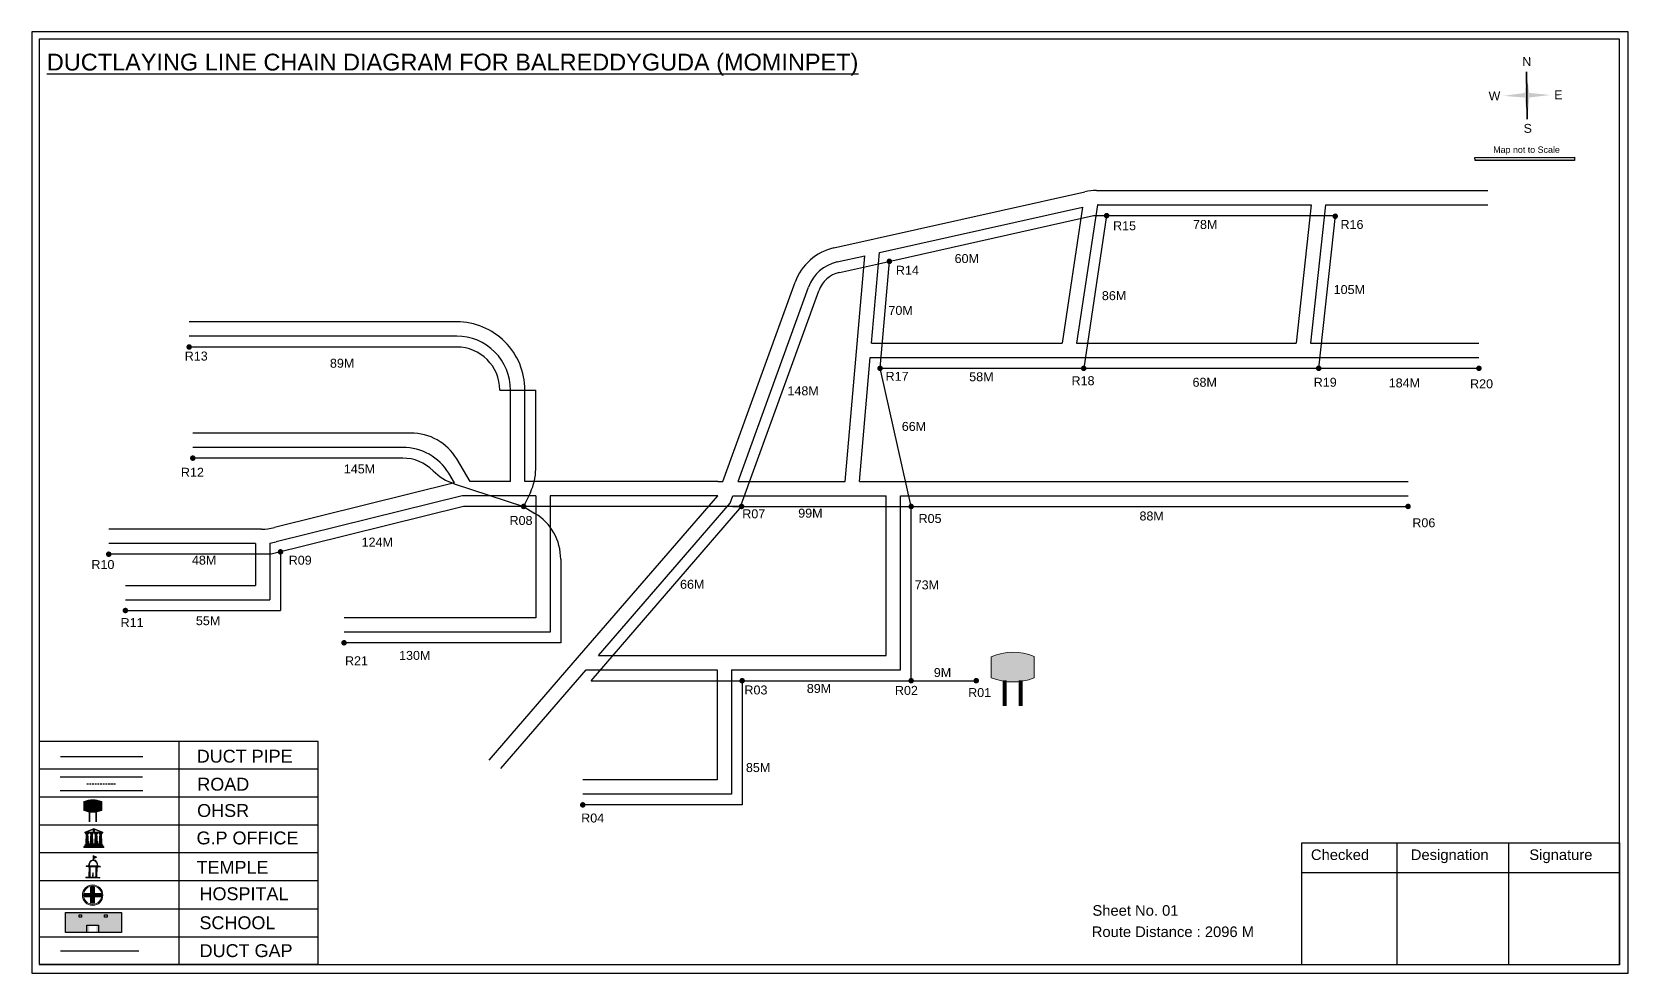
# Model space of a CAD drawing. Header units: inches. Extents: x 425 to 5168, y 343 to 1601.
# Drawn here: x 2078 to 2968, y 1076 to 1601 of the extents above; entities that cross this region are included whole.
import ezdxf

# ---------------------------------------------------------------- set-up
doc = ezdxf.new("R2010")
doc.units = ezdxf.units.IN
doc.header["$MEASUREMENT"] = 0
doc.linetypes.add('DASHEDX2', pattern=[1.5, 1, -0.5])
for name, color, linetype in [('LANDMARK', 7, 'Continuous'), ('OHT', 7, 'Continuous'), ('pipe', 5, 'Continuous')]:
    doc.layers.add(name, color=color, linetype=linetype)
doc.styles.get("Standard").update_dxf_attribs({"font": 'arial.ttf'})

# ---------------------------------------------------------------- blocks, each defined once
blk = doc.blocks.new('OHT')
at = {"linetype": 'Continuous', "lineweight": 0, "true_color": 0x0ffffc}
blk.add_hatch(color=4, dxfattribs=at).paths.add_polyline_path([(0.012, 1), (0, 1, 0.101323), (-0.4, 0.916), (-0.4, 0.525, 0.194075), (0.399, 0.521), (0.399, 0.921, 0.097877)])
at = {"color": 4, "linetype": 'Continuous', "lineweight": 0, "true_color": 0x0ffffc, "flags": 128}
for points in [[(-0.4, 0.525), (-0.4, 0.916)], [(0.399, 0.521), (0.399, 0.921)]]:
    blk.add_lwpolyline(points, dxfattribs=at)
at = {"color": 4, "linetype": 'Continuous', "lineweight": 0, "true_color": 0x0ffffc, "const_width": 0.075, "flags": 128}
for points in [[(-0.15, 0), (-0.15, 0.475)], [(0.15, 0), (0.15, 0.473)]]:
    blk.add_lwpolyline(points, dxfattribs=at)
at = {"color": 4, "linetype": 'Continuous', "lineweight": 0, "true_color": 0x0ffffc}
for centre, radius, start, end in [((0.006, -0.019), 1.019, 67.3109, 113.4711), ((0.004, 1.513), 1.068, 247.7682, 291.7007)]:
    blk.add_arc(centre, radius, start, end, dxfattribs=at)
blk = doc.blocks.new('Government_Office')
at = {"linetype": 'Continuous', "lineweight": 0, "true_color": 0xff0000}
h = blk.add_hatch(color=1, dxfattribs=at)
h.paths.add_polyline_path([(0.44, 0.72), (0.45, 0.75), (0, 0.93), (-0.45, 0.75), (-0.44, 0.72)])
h.paths.add_polyline_path([(0.355, 0.75), (-0.355, 0.75), (0, 0.9)], flags=16)
h.paths.add_polyline_path([(0, 0.778, -1), (0, 0.872, -1)], flags=0)
h = blk.add_hatch(color=1, dxfattribs=at)
edge = h.paths.add_edge_path()
edge.add_arc((0, 0.825), 0.0467, 90, 270)
edge.add_arc((0, 0.825), 0.0467, 270, 450)
for points in [[(-0.5, 0.05), (0.5, 0.05), (0.5, 0), (-0.5, 0)], [(-0.45, 0.075), (-0.45, 0.12), (0.45, 0.12), (0.45, 0.075)], [(-0.4, 0.14), (-0.4, 0.18), (0.4, 0.18), (0.4, 0.14)]]:
    blk.add_hatch(color=1, dxfattribs=at).paths.add_polyline_path(points)
h = blk.add_hatch(color=1, dxfattribs=at)
edge = h.paths.add_edge_path()
edge.add_line((-0.27, 0.195), (-0.295, 0.675))
edge.add_line((-0.295, 0.675), (-0.29, 0.675))
edge.add_arc((-0.278, 0.688), 0.0176, 225.30401, 441.56588)
edge.add_line((-0.275, 0.705), (-0.395, 0.705))
edge.add_arc((-0.392, 0.688), 0.0176, 98.43412, 314.69599)
edge.add_line((-0.38, 0.675), (-0.375, 0.675))
edge.add_line((-0.375, 0.675), (-0.4, 0.195))
edge.add_line((-0.4, 0.195), (-0.27, 0.195))
h = blk.add_hatch(color=1, dxfattribs=at)
edge = h.paths.add_edge_path()
edge.add_line((-0.047, 0.195), (-0.072, 0.675))
edge.add_line((-0.072, 0.675), (-0.067, 0.675))
edge.add_arc((-0.054, 0.688), 0.0176, 225.30401, 441.56588)
edge.add_line((-0.052, 0.705), (-0.172, 0.705))
edge.add_arc((-0.169, 0.688), 0.0176, 98.43412, 314.69599)
edge.add_line((-0.157, 0.675), (-0.152, 0.675))
edge.add_line((-0.152, 0.675), (-0.177, 0.195))
edge.add_line((-0.177, 0.195), (-0.047, 0.195))
h = blk.add_hatch(color=1, dxfattribs=at)
edge = h.paths.add_edge_path()
edge.add_line((0.177, 0.195), (0.152, 0.675))
edge.add_line((0.152, 0.675), (0.157, 0.675))
edge.add_arc((0.169, 0.688), 0.0176, 225.30401, 441.56588)
edge.add_line((0.172, 0.705), (0.052, 0.705))
edge.add_arc((0.054, 0.688), 0.0176, 98.43412, 314.69599)
edge.add_line((0.067, 0.675), (0.072, 0.675))
edge.add_line((0.072, 0.675), (0.047, 0.195))
edge.add_line((0.047, 0.195), (0.177, 0.195))
h = blk.add_hatch(color=1, dxfattribs=at)
edge = h.paths.add_edge_path()
edge.add_line((0.4, 0.195), (0.375, 0.675))
edge.add_line((0.375, 0.675), (0.38, 0.675))
edge.add_arc((0.392, 0.688), 0.0176, 225.30401, 441.56588)
edge.add_line((0.395, 0.705), (0.275, 0.705))
edge.add_arc((0.278, 0.688), 0.0176, 98.43412, 314.69599)
edge.add_line((0.29, 0.675), (0.295, 0.675))
edge.add_line((0.295, 0.675), (0.27, 0.195))
edge.add_line((0.27, 0.195), (0.4, 0.195))
at = {"color": 1, "linetype": 'Continuous', "lineweight": 0, "true_color": 0xff0000, "flags": 128}
for points in [[(-0.45, 0.75), (-0.44, 0.72), (0.44, 0.72), (0.45, 0.75), (0, 0.93)], [(-0.355, 0.75), (0.355, 0.75), (0, 0.9)], [(-0.5, 0.05), (0.5, 0.05), (0.5, 0), (-0.5, 0)], [(-0.45, 0.075), (-0.45, 0.12), (0.45, 0.12), (0.45, 0.075)], [(-0.4, 0.14), (-0.4, 0.18), (0.4, 0.18), (0.4, 0.14)]]:
    blk.add_lwpolyline(points, close=True, dxfattribs=at)
for points in [[(0, 0.872, 1), (0, 0.778, 1)], [(-0.27, 0.195), (-0.295, 0.675), (-0.29, 0.675, 1.379694), (-0.275, 0.705), (-0.395, 0.705, 1.379694), (-0.38, 0.675), (-0.375, 0.675), (-0.4, 0.195)], [(-0.047, 0.195), (-0.072, 0.675), (-0.067, 0.675, 1.379694), (-0.052, 0.705), (-0.172, 0.705, 1.379694), (-0.157, 0.675), (-0.152, 0.675), (-0.177, 0.195)], [(0.177, 0.195), (0.152, 0.675), (0.157, 0.675, 1.379694), (0.172, 0.705), (0.052, 0.705, 1.379694), (0.067, 0.675), (0.072, 0.675), (0.047, 0.195)], [(0.4, 0.195), (0.375, 0.675), (0.38, 0.675, 1.379694), (0.395, 0.705), (0.275, 0.705, 1.379694), (0.29, 0.675), (0.295, 0.675), (0.27, 0.195)]]:
    blk.add_lwpolyline(points, format="xyb", close=True, dxfattribs=at)
blk = doc.blocks.new('Temple')
at = {"linetype": 'Continuous', "lineweight": 0, "true_color": 0xff0000}
h = blk.add_hatch(color=1, dxfattribs=at)
edge = h.paths.add_edge_path()
edge.add_line((0.175, 0.49), (0.225, 0.49))
edge.add_line((0.225, 0.49), (0.225, 0.497))
edge.add_line((0.225, 0.497), (0.307, 0.497))
edge.add_line((0.307, 0.497), (0.307, 0.533))
edge.add_line((0.307, 0.533), (0.257, 0.533))
edge.add_line((0.257, 0.533), (0.257, 0.54))
edge.add_line((0.257, 0.54), (0.2, 0.54))
edge.add_spline(control_points=[(0.2, 0.54), (0.2, 0.589), (0.19, 0.638), (0.142, 0.743), (0.092, 0.79), (0.027, 0.805), (0.02, 0.806), (0.012, 0.806)], knot_values=[4.712389, 4.712389, 4.712389, 4.712389, 5.278166, 5.278166, 6.117402, 6.117402, 6.223801, 6.223801, 6.223801, 6.223801], degree=3, periodic=0)
edge.add_line((0.012, 0.806), (0.012, 0.79))
edge.add_line((0.012, 0.79), (-0.012, 0.79))
edge.add_line((-0.012, 0.79), (-0.012, 0.806))
edge.add_spline(control_points=[(-0.012, 0.806), (-0.055, 0.802), (-0.096, 0.781), (-0.171, 0.699), (-0.197, 0.628), (-0.2, 0.55), (-0.2, 0.545), (-0.2, 0.54)], knot_values=[6.343965, 6.343965, 6.343965, 6.343965, 6.956638, 6.956638, 7.795874, 7.795874, 7.853982, 7.853982, 7.853982, 7.853982], degree=3, periodic=0)
edge.add_line((-0.2, 0.54), (-0.257, 0.54))
edge.add_line((-0.257, 0.54), (-0.257, 0.533))
edge.add_line((-0.257, 0.533), (-0.307, 0.533))
edge.add_line((-0.307, 0.533), (-0.307, 0.497))
edge.add_line((-0.307, 0.497), (-0.225, 0.497))
edge.add_line((-0.225, 0.497), (-0.225, 0.49))
edge.add_line((-0.225, 0.49), (-0.175, 0.49))
edge.add_line((-0.175, 0.49), (-0.175, 0.07))
edge.add_arc((-0.205, 0.07), 0.03, -90, 0, ccw=False)
edge.add_line((-0.205, 0.04), (-0.257, 0.04))
edge.add_line((-0.257, 0.04), (-0.257, 0.033))
edge.add_line((-0.257, 0.033), (-0.307, 0.033))
edge.add_line((-0.307, 0.033), (-0.307, 0))
edge.add_line((-0.307, 0), (0.307, 0))
edge.add_line((0.307, 0), (0.307, 0.033))
edge.add_line((0.307, 0.033), (0.257, 0.033))
edge.add_line((0.257, 0.033), (0.257, 0.04))
edge.add_line((0.257, 0.04), (0.205, 0.04))
edge.add_arc((0.205, 0.07), 0.03, 180, 270, ccw=False)
edge.add_line((0.175, 0.07), (0.175, 0.49))
h.paths.add_polyline_path([(0.125, 0.07, -0.414214), (0.095, 0.04), (0.05, 0.04), (0.05, 0.033), (-0.05, 0.033), (-0.05, 0.04), (-0.095, 0.04, -0.414214), (-0.125, 0.07), (-0.125, 0.497), (0.125, 0.497)], flags=16)
edge = h.paths.add_edge_path(flags=16)
edge.add_ellipse((0, 0.54), major_axis=(0, 0.242), ratio=0.722808, start_angle=270, end_angle=450, ccw=False)
edge.add_line((0.175, 0.54), (-0.175, 0.54))
h.paths.add_polyline_path([(0.012, 0.23), (0.012, 0.07), (-0.012, 0.07), (-0.012, 0.23)], flags=0)
h = blk.add_hatch(color=1, dxfattribs=at)
edge = h.paths.add_edge_path()
edge.add_line((0.012, 0.857), (0, 0.85))
edge.add_line((0, 0.85), (-0.003, 0.925))
edge.add_line((-0.003, 0.925), (-0.012, 0.925))
edge.add_line((-0.012, 0.925), (-0.012, 0.806))
edge.add_spline(control_points=[(-0.012, 0.806), (-0.004, 0.807), (0.004, 0.807), (0.012, 0.806)], knot_values=[6.223801, 6.223801, 6.223801, 6.223801, 6.343965, 6.343965, 6.343965, 6.343965], degree=3, periodic=0)
edge.add_line((0.012, 0.806), (0.012, 0.857))
h = blk.add_hatch(color=1, dxfattribs=at)
edge = h.paths.add_edge_path()
edge.add_line((0.012, 0.79), (0.012, 0.806))
edge.add_spline(control_points=[(0.012, 0.806), (0.004, 0.807), (-0.004, 0.807), (-0.012, 0.806)], knot_values=[6.223801, 6.223801, 6.223801, 6.223801, 6.343965, 6.343965, 6.343965, 6.343965], degree=3, periodic=0)
edge.add_line((-0.012, 0.806), (-0.012, 0.79))
edge.add_line((-0.012, 0.79), (0.012, 0.79))
at = {"linetype": 'Continuous', "lineweight": 0, "true_color": 0xe66000}
blk.add_hatch(color=32, dxfattribs=at).paths.add_polyline_path([(-0.006, 1), (0.147, 0.931), (0, 0.85)])
at = {"color": 1, "linetype": 'Continuous', "lineweight": 0, "true_color": 0xff0000, "flags": 128}
for points in [[(0.012, 0.925), (-0.012, 0.925), (-0.012, 0.79), (0.012, 0.79)], [(0.012, 0.23), (-0.012, 0.23), (-0.012, 0.07), (0.012, 0.07)]]:
    blk.add_lwpolyline(points, close=True, dxfattribs=at)
at = {"color": 32, "linetype": 'Continuous', "lineweight": 0, "true_color": 0xe66000, "flags": 128}
blk.add_lwpolyline([(-0.006, 1), (0.147, 0.931), (0, 0.85), (-0.006, 1)], dxfattribs=at)
at = {"color": 1, "linetype": 'Continuous', "lineweight": 0, "true_color": 0xff0000, "flags": 128}
blk.add_lwpolyline([(0.2, 0.54), (0.257, 0.54), (0.257, 0.533), (0.307, 0.533), (0.307, 0.497), (0.225, 0.497), (0.225, 0.49), (0.175, 0.49), (0.175, 0.07, 0.414214), (0.205, 0.04), (0.257, 0.04), (0.257, 0.033), (0.307, 0.033), (0.307, 0), (-0.307, 0), (-0.307, 0.033), (-0.257, 0.033), (-0.257, 0.04), (-0.205, 0.04, 0.414214), (-0.175, 0.07), (-0.175, 0.49), (-0.225, 0.49), (-0.225, 0.497), (-0.307, 0.497), (-0.307, 0.533), (-0.257, 0.533), (-0.257, 0.54), (-0.2, 0.54)], format="xyb", dxfattribs=at)
blk.add_lwpolyline([(-0.175, 0.54), (0.175, 0.54)], dxfattribs=at)
blk.add_lwpolyline([(0.125, 0.497), (0.125, 0.07, -0.414214), (0.095, 0.04), (0.05, 0.04), (0.05, 0.033), (-0.05, 0.033), (-0.05, 0.04), (-0.095, 0.04, -0.414214), (-0.125, 0.07), (-0.125, 0.497)], format="xyb", close=True, dxfattribs=at)
at = {"color": 1, "linetype": 'Continuous', "lineweight": 0, "true_color": 0xff0000}
blk.add_ellipse((0, 0.54), major_axis=(0, 0.242), ratio=0.722808, start_param=4.712389, end_param=7.853982, dxfattribs=at)
blk.add_open_spline([(0.2, 0.54), (0.2, 0.589), (0.19, 0.638), (0.142, 0.743), (0.092, 0.79), (-0.023, 0.816), (-0.085, 0.794), (-0.171, 0.699), (-0.197, 0.628), (-0.2, 0.55), (-0.2, 0.545), (-0.2, 0.54)], degree=3, knots=[4.712389, 4.712389, 4.712389, 4.712389, 5.278166, 5.278166, 6.117402, 6.117402, 6.956638, 6.956638, 7.795874, 7.795874, 7.853982, 7.853982, 7.853982, 7.853982], dxfattribs=at)
blk = doc.blocks.new('*U6')
at = {"color": 0, "linetype": 'DASHEDX2', "transparency": 16777216}
blk.add_line((-8.22, 0), (8.01, 0), dxfattribs=at)
blk = doc.blocks.new('Hospital')
at = {"linetype": 'Continuous', "lineweight": 0, "true_color": 0x000000}
h = blk.add_hatch(color=18, dxfattribs=at)
h.paths.add_polyline_path([(-0.5, 0, 1), (0.5, 0, 1)])
h.paths.add_polyline_path([(0.446, 0, -1), (-0.446, 0, -1)], flags=16)
at = {"linetype": 'Continuous', "true_color": 0xff0000}
blk.add_hatch(color=1, dxfattribs=at).paths.add_polyline_path([(-0.394, 0.08), (-0.08, 0.08), (-0.08, 0.394), (0.08, 0.394), (0.08, 0.08), (0.394, 0.08), (0.394, -0.08), (0.08, -0.08), (0.08, -0.394), (-0.08, -0.394), (-0.08, -0.08), (-0.394, -0.08)])
at = {"color": 1, "linetype": 'Continuous', "true_color": 0xff0000, "flags": 128}
blk.add_lwpolyline([(-0.394, 0.08), (-0.08, 0.08), (-0.08, 0.394), (0.08, 0.394), (0.08, 0.08), (0.394, 0.08), (0.394, -0.08), (0.08, -0.08), (0.08, -0.394), (-0.08, -0.394), (-0.08, -0.08), (-0.394, -0.08)], close=True, dxfattribs=at)
at = {"color": 18, "linetype": 'Continuous', "lineweight": 0, "true_color": 0x000000}
for radius in [0.5, 0.446]:
    blk.add_circle((0, 0), radius, dxfattribs=at)

msp = doc.modelspace()

# ---------------------------------------------------------------- hatches: boundary and pattern name
at = {"true_color": 0x0093dd}
h = msp.add_hatch(color=142, dxfattribs=at)
h.dxf.hatch_style = 1
h.paths.add_polyline_path([(2882.52, 1530.89), (2882.53, 1529.05), (2938.03, 1529.18), (2938.03, 1531.02)])
at = {"ltscale": 0.5}
h = msp.add_hatch(color=5, dxfattribs=at)
h.dxf.hatch_style = 1
h.paths.add_polyline_path([(2678.66, 1498.4, 1), (2675.54, 1498.4, 1)])
h = msp.add_hatch(color=5, dxfattribs=at)
h.dxf.hatch_style = 1
h.paths.add_polyline_path([(2806.12, 1498.06, 1), (2803, 1498.06, 1)])
h = msp.add_hatch(color=5, dxfattribs=at)
h.dxf.hatch_style = 1
h.paths.add_polyline_path([(2557.5, 1472.96, 1), (2554.39, 1472.96, 1)])
h = msp.add_hatch(color=5, dxfattribs=at)
h.dxf.hatch_style = 1
h.paths.add_polyline_path([(2167, 1425.19, 1), (2163.88, 1425.19, 1)])
h = msp.add_hatch(color=5, dxfattribs=at)
h.dxf.hatch_style = 1
h.paths.add_polyline_path([(2552.31, 1413.31, 1), (2549.19, 1413.31, 1)])
h = msp.add_hatch(color=5, dxfattribs=at)
h.dxf.hatch_style = 1
h.paths.add_polyline_path([(2665.89, 1413.31, 1), (2662.77, 1413.31, 1)])
h = msp.add_hatch(color=5, dxfattribs=at)
h.dxf.hatch_style = 1
h.paths.add_polyline_path([(2796.9, 1413.31, 1), (2793.79, 1413.31, 1)])
h = msp.add_hatch(color=5, dxfattribs=at)
h.dxf.hatch_style = 1
h.paths.add_polyline_path([(2886.27, 1413.31, 1), (2883.16, 1413.31, 1)])
h = msp.add_hatch(color=5, dxfattribs=at)
h.dxf.hatch_style = 1
h.paths.add_polyline_path([(2169.03, 1363.26, 1), (2165.91, 1363.26, 1)])
h = msp.add_hatch(color=5, dxfattribs=at)
h.dxf.hatch_style = 1
h.paths.add_polyline_path([(2353.54, 1336.32, 1), (2350.42, 1336.32, 1)])
h = msp.add_hatch(color=5, dxfattribs=at)
h.dxf.hatch_style = 1
h.paths.add_polyline_path([(2475.07, 1336.32, 1), (2471.95, 1336.32, 1)])
h = msp.add_hatch(color=5, dxfattribs=at)
h.dxf.hatch_style = 1
h.paths.add_polyline_path([(2569.64, 1336.32, 1), (2566.53, 1336.32, 1)])
h = msp.add_hatch(color=5, dxfattribs=at)
h.dxf.hatch_style = 1
h.paths.add_polyline_path([(2846.74, 1336.32, 1), (2843.63, 1336.32, 1)])
h = msp.add_hatch(color=5, dxfattribs=at)
h.dxf.hatch_style = 1
h.paths.add_polyline_path([(2122.15, 1309.69, 1), (2119.03, 1309.69, 1)])
h = msp.add_hatch(color=5, dxfattribs=at)
h.dxf.hatch_style = 1
h.paths.add_polyline_path([(2217.94, 1311, 1), (2214.82, 1311, 1)])
h = msp.add_hatch(color=5, dxfattribs=at)
h.dxf.hatch_style = 1
h.paths.add_polyline_path([(2131.42, 1278.33, 1), (2128.31, 1278.33, 1)])
h = msp.add_hatch(color=5, dxfattribs=at)
h.dxf.hatch_style = 1
h.paths.add_polyline_path([(2253.36, 1260.34, 1), (2250.24, 1260.34, 1)])
h = msp.add_hatch(color=5, dxfattribs=at)
h.dxf.hatch_style = 1
h.paths.add_polyline_path([(2475.39, 1239.21, 1), (2472.27, 1239.21, 1)])
h = msp.add_hatch(color=5, dxfattribs=at)
h.dxf.hatch_style = 1
h.paths.add_polyline_path([(2569.64, 1239.21, 1), (2566.53, 1239.21, 1)])
h = msp.add_hatch(color=5, dxfattribs=at)
h.dxf.hatch_style = 1
h.paths.add_polyline_path([(2605.93, 1239.21, 1), (2602.82, 1239.21, 1)])
h = msp.add_hatch(color=5, dxfattribs=at)
h.dxf.hatch_style = 1
h.paths.add_polyline_path([(2386.5, 1170.01, 1), (2383.38, 1170.01, 1)])
at = {"true_color": 0xc8c92d}
h = msp.add_hatch(color=52, dxfattribs=at)
h.dxf.hatch_style = 1
h.paths.add_polyline_path([(2102.71, 1109.96), (2096.55, 1109.96), (2096.55, 1098.87), (2102.71, 1098.87)])
h.paths.add_polyline_path([(2127.56, 1109.96), (2121.4, 1109.96), (2121.4, 1098.87), (2127.56, 1098.87)])
at = {"true_color": 0x293189}
h = msp.add_hatch(color=177, dxfattribs=at)
h.dxf.hatch_style = 1
h.paths.add_polyline_path([(2121.4, 1109.96), (2102.71, 1109.96), (2102.71, 1098.87), (2109.72, 1098.87), (2109.72, 1102.51), (2113.58, 1102.51), (2113.58, 1098.87), (2121.4, 1098.87)])
h.paths.add_polyline_path([(2105.38, 1107.49), (2104.01, 1107.49), (2104.01, 1108.76), (2105.38, 1108.76)], flags=16)
h.paths.add_polyline_path([(2118.26, 1107.49), (2118.26, 1108.76), (2119.63, 1108.76), (2119.63, 1107.49)], flags=16)

# ---------------------------------------------------------------- linework, layer by layer
for p, q in [((2911.69, 1552.24), (2911.23, 1578.54)), ((2911.23, 1578.54), (2911.69, 1552.24)), ((2911.69, 1552.24), (2911.23, 1578.54)), ((2911.46, 1565.37), (2911.69, 1552.24)), ((2525.02, 1480.39), (2664.94, 1511.68)), ((2671.94, 1504.4), (2660.36, 1427.31)), ((2671.49, 1512.4), (2889.72, 1512.4)), ((2672.37, 1504.4), (2791.1, 1504.4)), ((2791.1, 1504.4), (2782.77, 1427.31)), ((2799.14, 1504.4), (2790.82, 1427.31)), ((2799.14, 1504.4), (2889.72, 1504.4)), ((2550.35, 1477.86), (2663.67, 1503.19)), ((2663.67, 1503.19), (2652.27, 1427.31)), ((2545.95, 1427.31), (2550.35, 1477.86)), ((2526.77, 1472.58), (2542.16, 1476.03)), ((2531.21, 1350.32), (2542.16, 1476.03)), ((2463.1, 1350.32), (2503.37, 1461.34)), ((2471.61, 1350.32), (2510.89, 1458.62)), ((2545.95, 1427.31), (2652.27, 1427.31)), ((2660.36, 1427.31), (2782.77, 1427.31)), ((2790.82, 1427.31), (2884.72, 1427.31)), ((2539.24, 1350.32), (2545.25, 1419.31)), ((2545.25, 1419.31), (2884.72, 1419.31)), ((2344.68, 1350.32), (2344.68, 1401.19)), ((2352.68, 1350.32), (2352.68, 1401.19)), ((2289.02, 1377.26), (2167.47, 1377.26)), ((2284.52, 1369.26), (2167.47, 1369.26)), ((2322.24, 1350.32), (2314.69, 1362.8)), ((2313.39, 1349.49), (2310.18, 1354.8)), ((2313.39, 1349.49), (2212.96, 1324.57)), ((2344.68, 1350.32), (2322.24, 1350.32)), ((2358.68, 1350.32), (2352.68, 1350.32)), ((2460.19, 1350.32), (2358.68, 1350.32)), ((2460.19, 1350.32), (2463.1, 1350.32)), ((2471.61, 1350.32), (2531.21, 1350.32)), ((2539.24, 1350.32), (2845.19, 1350.32)), ((2317.73, 1342.32), (2213.93, 1316.57)), ((2358.68, 1342.32), (2317.73, 1342.32)), ((2358.68, 1342.32), (2358.68, 1274.34)), ((2460.19, 1342.32), (2366.68, 1342.32)), ((2366.68, 1342.32), (2366.68, 1266.34)), ((2383.17, 1253.21), (2460.19, 1342.32)), ((2393.74, 1253.21), (2467.21, 1338.21)), ((2467.21, 1338.21), (2468.7, 1342.32)), ((2468.7, 1342.32), (2554.08, 1342.32)), ((2554.08, 1253.21), (2554.08, 1342.32)), ((2562.08, 1342.32), (2845.19, 1342.32)), ((2562.08, 1245.21), (2562.08, 1342.32)), ((2205.73, 1323.69), (2120.59, 1323.69)), ((2202.38, 1315.69), (2120.59, 1315.69)), ((2202.38, 1315.69), (2202.38, 1292.33)), ((2210.38, 1315.92), (2210.38, 1284.33)), ((2129.86, 1292.33), (2202.38, 1292.33)), ((2129.86, 1284.33), (2210.38, 1284.33)), ((2358.68, 1274.34), (2251.8, 1274.34)), ((2366.68, 1266.34), (2251.8, 1266.34)), ((2332.76, 1194.88), (2383.17, 1253.21)), ((2393.74, 1253.21), (2554.08, 1253.21)), ((2339.32, 1190.24), (2386.83, 1245.21)), ((2386.83, 1245.21), (2459.83, 1245.21)), ((2459.83, 1245.21), (2459.83, 1184.01)), ((2467.83, 1245.21), (2562.08, 1245.21)), ((2467.83, 1245.21), (2467.83, 1176.01)), ((2081.87, 1205.4), (2081.87, 1082.18)), ((2159.63, 1205.4), (2159.63, 1080.97)), ((2237.4, 1189.85), (2081.87, 1189.85)), ((2093.52, 1185.55), (2139.41, 1185.55)), ((2459.83, 1184.01), (2384.94, 1184.01)), ((2093.52, 1178.03), (2139.64, 1178.03)), ((2467.83, 1176.01), (2384.94, 1176.01)), ((2237.4, 1174.29), (2081.87, 1174.29)), ((2237.4, 1158.74), (2081.87, 1158.74)), ((2237.4, 1143.19), (2081.87, 1143.19)), ((2237.4, 1127.63), (2081.87, 1127.63)), ((2081.87, 1112.08), (2237.4, 1112.08)), ((2081.87, 1096.53), (2237.4, 1096.53)), ((2081.86, 1081.95), (2081.86, 1080.99)), ((2081.87, 1082.18), (2081.87, 1080.97)), ((2237.4, 1080.97), (2081.87, 1080.97))]:
    msp.add_line(p, q)
at = {"color": 1}
msp.add_line((2911.23, 1578.54), (2911.46, 1565.38), dxfattribs=at)
at = {"color": 242, "true_color": 0xcd2027}
for p, q in [((2838.93, 1148.82), (2838.93, 1080.93)), ((2901.13, 1148.82), (2901.13, 1080.93)), ((2785.96, 1132.38), (2963.18, 1132.38))]:
    msp.add_line(p, q, dxfattribs=at)
for points in [[(2077.75, 1600.78), (2077.75, 1076.28), (2967.89, 1076.28), (2967.89, 1600.78)], [(2081.86, 1596.76), (2081.86, 1080.99), (2963.18, 1080.99), (2963.18, 1596.76)], [(2127.63, 1109.96), (2127.63, 1098.87), (2096.55, 1098.87), (2096.55, 1109.96)], [(2105.38, 1108.76), (2105.38, 1107.49), (2104.01, 1107.49), (2104.01, 1108.76)], [(2118.26, 1107.49), (2118.26, 1108.76), (2119.63, 1108.76), (2119.63, 1107.49)]]:
    msp.add_lwpolyline(points, close=True)
at = {"color": 142, "true_color": 0x0093dd}
msp.add_lwpolyline([(2938.03, 1529.18), (2882.53, 1529.05), (2882.52, 1530.89), (2938.03, 1531.02), (2938.03, 1529.18)], dxfattribs=at)
for points in [[(2352.68, 1401.19, 0.414214), (2314.68, 1439.19), (2165.44, 1439.19)], [(2344.68, 1401.19, 0.414214), (2314.68, 1431.19), (2165.44, 1431.19)]]:
    msp.add_lwpolyline(points, format="xyb")
for points in [[(2237.4, 1080.97), (2237.4, 1205.4), (2081.87, 1205.4)], [(2108.39, 1098.87), (2108.39, 1102.98), (2114.91, 1102.98), (2114.91, 1098.87)]]:
    msp.add_lwpolyline(points)
at = {"color": 242, "true_color": 0xcd2027}
msp.add_lwpolyline([(2963.18, 1080.93), (2785.96, 1080.93), (2785.96, 1148.82), (2963.18, 1148.82)], close=True, dxfattribs=at)
for centre, radius, start, end in [((2671.49, 1482.4), 30, 90, 102.60396), ((2671.49, 1482.4), 30, 90, 102.60396), ((2672.37, 1474.4), 30, 90, 90.82754), ((2531.57, 1451.11), 30, 102.60396, 160.06315), ((2531.57, 1451.11), 22, 102.60396, 160.06315), ((2289.02, 1347.26), 30, 31.19823, 90), ((2284.52, 1339.26), 30, 31.19823, 90), ((2205.73, 1353.69), 30, 270, 283.93173), ((2206.71, 1345.69), 30, 277.01793, 283.93173)]:
    msp.add_arc(centre, radius, start, end)
at = {"color": 1}
msp.add_solid([(2910.16, 1565.36), (2912.98, 1565.41), (2911.23, 1578.54)], dxfattribs=at)
msp.add_solid([(2910.16, 1565.36), (2912.98, 1565.41), (2911.23, 1578.54)], dxfattribs=at)
for points in [[(2911.5, 1564.09), (2911.45, 1566.91), (2898.32, 1565.16)], [(2911.5, 1564.09), (2911.45, 1566.91), (2898.32, 1565.16)], [(2911.5, 1564.1), (2911.45, 1566.91), (2924.61, 1565.62)], [(2911.5, 1564.1), (2911.45, 1566.91), (2924.61, 1565.62)], [(2910.17, 1565.36), (2912.98, 1565.41), (2911.69, 1552.24)], [(2910.17, 1565.36), (2912.98, 1565.41), (2911.69, 1552.24)]]:
    msp.add_solid(points)
at = {"layer": 'OHT', "color": 5}
msp.add_line((2093.69, 1196.93), (2139.58, 1196.93), dxfattribs=at)
at = {"layer": 'OHT', "color": 1}
msp.add_line((2093.69, 1088.75), (2137.29, 1088.75), dxfattribs=at)
at = {"layer": 'pipe'}
for p, q in [((2549.8, 1471.59), (2669.72, 1498.4)), ((2677.1, 1498.4), (2664.33, 1413.31)), ((2669.72, 1498.4), (2791.1, 1498.4)), ((2790.45, 1498.4), (2804.53, 1498.4)), ((2804.53, 1498.4), (2795.34, 1413.31)), ((2528.08, 1466.73), (2549.8, 1471.59)), ((2550.75, 1413.31), (2555.94, 1472.96)), ((2472.47, 1335.12), (2516.53, 1456.57)), ((2314.68, 1425.19), (2165.44, 1425.19)), ((2550.75, 1413.31), (2884.72, 1413.31)), ((2568.08, 1336.32), (2550.75, 1413.31)), ((2338.68, 1401.19), (2358.68, 1401.19)), ((2358.68, 1357.13), (2358.68, 1401.19)), ((2284.52, 1363.26), (2167.47, 1363.26)), ((2313.31, 1348.99), (2351.98, 1336.32)), ((2355.74, 1344.18), (2351.98, 1336.32)), ((2318.47, 1336.32), (2211.11, 1309.69)), ((2351.98, 1336.32), (2318.47, 1336.32)), ((2473.51, 1336.32), (2351.98, 1336.32)), ((2351.98, 1336.32), (2358.28, 1332.49)), ((2468.7, 1336.32), (2554.08, 1336.32)), ((2554.08, 1336.32), (2845.19, 1336.32)), ((2568.08, 1239.21), (2568.08, 1336.32)), ((2389.57, 1239.21), (2472.47, 1335.12)), ((2211.11, 1309.69), (2120.59, 1309.69)), ((2216.38, 1311), (2216.38, 1278.33)), ((2372.68, 1306.86), (2372.68, 1260.34)), ((2129.86, 1278.33), (2216.38, 1278.33)), ((2372.68, 1260.34), (2251.8, 1260.34)), ((2389.57, 1239.21), (2459.83, 1239.21)), ((2459.83, 1239.21), (2568.08, 1239.21)), ((2473.83, 1239.21), (2473.83, 1170.01)), ((2568.08, 1239.21), (2604.37, 1239.21)), ((2473.83, 1170.01), (2384.94, 1170.01))]:
    msp.add_line(p, q, dxfattribs=at)
for centre, radius, start, end in [((2531.57, 1451.11), 16, 102.60396, 160.06315), ((2314.68, 1401.19), 24, 0, 90), ((2284.52, 1339.26), 24, 45.07765, 90), ((2322.65, 1377.5), 30, 225.07765, 251.86969), ((2328.68, 1357.13), 30, 334.44184, 0), ((2342.68, 1306.86), 30, 0, 58.65856)]:
    msp.add_arc(centre, radius, start, end, dxfattribs=at)

# ---------------------------------------------------------------- block references
at = {"linetype": 'DASHEDX2'}
msp.add_blockref('*U6', (2116.52, 1181.79), dxfattribs=at)
at = {"layer": 'LANDMARK'}
for name, p, xscale, yscale, zscale in [('Government_Office', (2112.28, 1146.33), 11.32114773247135, 11.32114773247135, 11.32114773247135), ('Hospital', (2111.6, 1119.67), 11.41772014427468, 11.41772014427468, 11.41772014427468)]:
    msp.add_blockref(name, p, dxfattribs=dict(at, xscale=xscale, yscale=yscale, zscale=zscale))
at = {"layer": 'LANDMARK', "xscale": 12.62452535729322, "yscale": 12.62452535729322, "zscale": 12.62452535729322, "rotation": 358.3713438591284}
msp.add_blockref('Temple', (2111.71, 1129.2), dxfattribs=at)
at = {"layer": 'OHT'}
for p, xscale, yscale, zscale in [((2624.72, 1225.2), 29.88455337076963, 29.88455337076963, 29.88455337076963), ((2111.69, 1160.43), 12.45189723782068, 12.45189723782068, 12.45189723782068)]:
    msp.add_blockref('OHT', p, dxfattribs=dict(at, xscale=xscale, yscale=yscale, zscale=zscale))

# ---------------------------------------------------------------- texts
at = {"color": 242, "true_color": 0xcd2027}
msp.add_text('%%UDUCTLAYING LINE CHAIN DIAGRAM FOR BALREDDYGUDA (MOMINPET)', height=9.375, dxfattribs=at).set_placement((2086.08, 1579.29))
for s, p in [('N', (2908.94, 1581.81)), ('W', (2890.19, 1562.58)), ('E', (2926.78, 1563.22)), ('S', (2909.68, 1544.52))]:
    msp.add_text(s, height=4.95, rotation=1.00631).set_placement(p)
for s, height, p in [('Map not to Scale', 3.5424, (2892.7, 1533.4)), ('78M', 5, (2725.26, 1490.98)), ('R16', 5, (2807.51, 1490.98)), ('R15', 5, (2680.66, 1490.28)), ('R14', 5, (2559.57, 1465.44)), ('60M', 5, (2592.31, 1471.98)), ('86M', 5, (2674.45, 1451.31)), ('105M', 5, (2803.71, 1454.7)), ('70M', 5, (2555.42, 1443.09)), ('R13', 5, (2162.96, 1417.64)), ('89M', 5, (2243.94, 1413.64)), ('R17', 5, (2553.82, 1406.34)), ('58M', 5, (2600.46, 1406.1)), ('R18', 5, (2657.53, 1403.9)), ('68M', 5, (2725, 1403.03)), ('R19', 5, (2792.6, 1403.03)), ('184M', 5, (2834.4, 1402.65)), ('R20', 5, (2879.78, 1402.18)), ('148M', 5, (2499.11, 1398.25)), ('66M', 5, (2562.86, 1378.43)), ('R12', 5, (2160.85, 1352.86)), ('145M', 5, (2251.69, 1354.73)), ('R08', 5, (2344.11, 1326.01)), ('R07', 5, (2473.9, 1329.72)), ('99M', 5, (2505.09, 1330.08)), ('R05', 5, (2572.21, 1327.11)), ('88M', 5, (2695.41, 1328.51)), ('R06', 5, (2847.58, 1324.73)), ('124M', 5, (2261.61, 1313.96)), ('48M', 5, (2166.97, 1303.9)), ('R09', 5, (2220.95, 1303.87)), ('R10', 5, (2110.94, 1301.45)), ('66M', 5, (2439.19, 1290.44)), ('73M', 5, (2570.06, 1290.1)), ('R11', 5, (2127.2, 1269.12)), ('55M', 5, (2169.2, 1270.16)), ('130M', 5, (2282.49, 1250.8)), ('R21', 5, (2252.35, 1247.82)), ('9M', 5, (2580.71, 1241.25)), ('89M', 5, (2509.89, 1232.38)), ('R03', 5, (2475.12, 1231.54)), ('R02', 5, (2559.03, 1231.31)), ('R01', 5, (2599.87, 1230.09)), ('DUCT PIPE', 7.178, (2169.67, 1193.56)), ('85M', 5, (2475.92, 1188.3)), ('ROAD ', 7.178, (2169.98, 1177.95)), ('OHSR', 7.178, (2169.89, 1163.28)), ('R04', 5, (2384.06, 1160.19)), ('G.P OFFICE', 7.178, (2169.56, 1147.99)), ('Checked', 5.886, (2791.03, 1139.28)), ('Designation', 5.886, (2846.73, 1139.28)), ('Signature', 5.886, (2912.83, 1139.28)), ('TEMPLE', 7.178, (2169.55, 1131.58)), ('HOSPITAL', 7.178, (2171.23, 1116.89)), ('Sheet No. 01', 5.886, (2669.17, 1108.22)), ('SCHOOL', 7.178, (2171.18, 1100.73)), ('Route Distance : 2096 M', 5.886, (2668.8, 1096.35)), ('DUCT GAP', 7.178, (2171.28, 1085.17))]:
    msp.add_text(s, height=height).set_placement(p)

doc.saveas('drawing.dxf')
